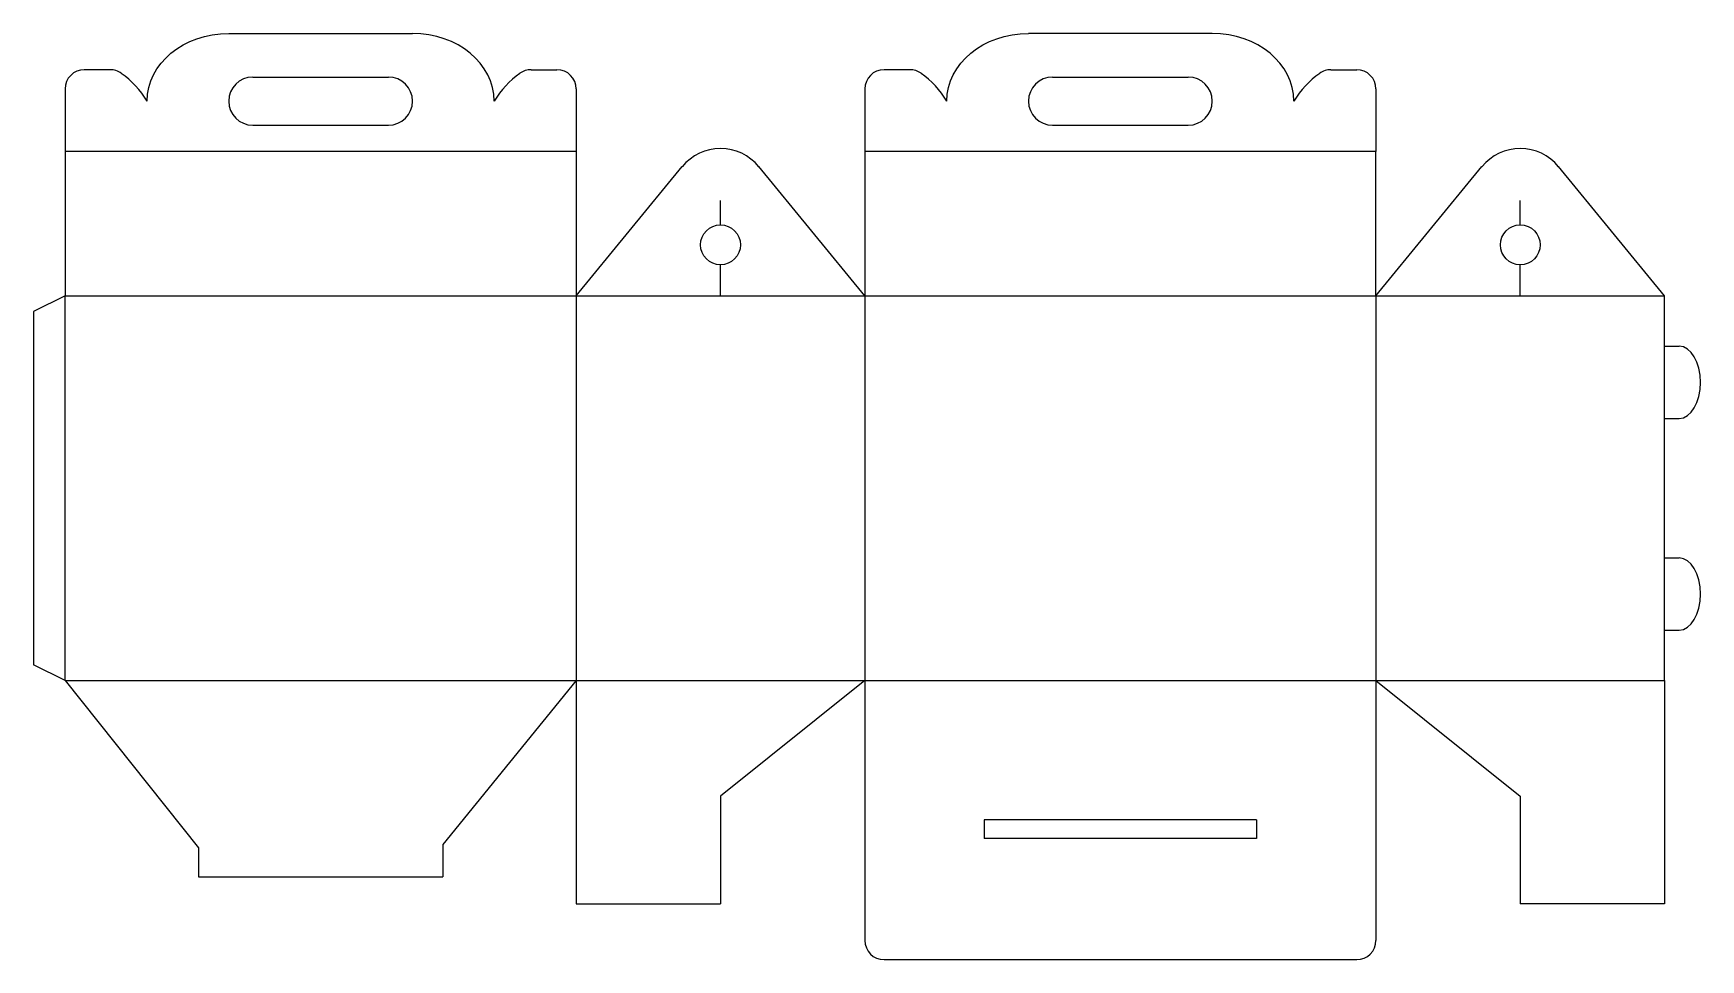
# Model space of a CAD drawing. Header units: millimetres. Extents: x -338 to 355, y -203 to 182.
import ezdxf

# ---------------------------------------------------------------- set-up
doc = ezdxf.new("R2010")
doc.units = ezdxf.units.MM
doc.header["$MEASUREMENT"] = 0
doc.layers.add('cut lines', color=7, linetype='Continuous')

msp = doc.modelspace()

# ---------------------------------------------------------------- linework, layer by layer
at = {"color": 1}
for p, q in [((-256.6, 181.77), (-180.18, 181.77)), ((152.33, 181.77), (75.91, 181.77)), ((-246.6, 163.58), (-190.18, 163.58)), ((85.91, 163.58), (142.33, 163.58)), ((7.87, 158.66), (7.87, 132.69)), ((-246.6, 143.58), (-190.18, 143.58)), ((85.91, 143.58), (142.33, 143.58)), ((7.87, 132.69), (7.87, 72.69)), ((220.38, 72.69), (220.38, 132.69)), ((-112.13, 72.69), (-68.05, 126.35)), ((7.87, 72.69), (-36.22, 126.35)), ((220.38, 72.69), (264.46, 126.35)), ((340.38, 72.69), (296.3, 126.35)), ((-52.13, 102.13), (-52.13, 112.29)), ((280.38, 102.13), (280.38, 112.29)), ((-52.13, 72.69), (-52.13, 85.57)), ((280.38, 72.69), (280.38, 85.57)), ((-324.65, 72.69), (-337.83, 66.16)), ((340.38, 45.69), (340.38, 72.69)), ((-324.65, 21.69), (-324.65, 51.69)), ((340.38, 51.69), (346.38, 51.69)), ((340.38, -42.31), (340.38, 27.69)), ((340.38, 21.69), (346.38, 21.69)), ((-324.65, -66.31), (-324.65, -36.31)), ((340.38, -36.31), (346.38, -36.31)), ((340.38, -87.31), (340.38, -60.31)), ((340.38, -66.31), (346.38, -66.31)), ((-324.65, -87.31), (-337.83, -80.78)), ((-324.65, -87.31), (-269.15, -156.83)), ((-112.13, -87.31), (-167.63, -155.48)), ((-112.13, -87.31), (-112.13, -180.11)), ((7.87, -87.31), (-52.13, -135.34)), ((7.87, -87.31), (7.87, -195.31)), ((220.38, -87.31), (280.38, -135.34)), ((220.38, -87.31), (220.38, -195.31)), ((340.38, -87.31), (340.38, -180.11)), ((-52.13, -135.34), (-52.13, -180.11)), ((280.38, -135.34), (280.38, -180.11)), ((57.46, -145.18), (57.46, -153)), ((170.78, -145.18), (57.46, -145.18)), ((170.78, -145.18), (170.78, -153)), ((-269.15, -156.83), (-269.15, -168.91)), ((-167.63, -155.48), (-167.63, -168.91)), ((170.78, -153), (57.46, -153)), ((-269.15, -168.91), (-167.63, -168.91)), ((-112.13, -180.11), (-52.13, -180.11)), ((340.38, -180.11), (280.38, -180.11))]:
    msp.add_line(p, q, dxfattribs=at)
at = {"color": 2}
for p, q in [((-324.65, 51.69), (-324.65, 72.69)), ((7.87, 72.69), (7.87, -87.31)), ((340.38, 27.69), (340.38, 45.69)), ((-324.65, -36.31), (-324.65, 21.69)), ((340.38, -60.31), (340.38, -42.31)), ((-324.65, -87.31), (-324.65, -66.31))]:
    msp.add_line(p, q, dxfattribs=at)
at = {"color": 1}
for centre in [(-52.13, 93.85), (280.38, 93.85)]:
    msp.add_circle(centre, 8.28, dxfattribs=at)
for centre, radius, start, end in [((-305.94, 158.66), 8, 54.22971, 90), ((-130.84, 158.66), 8, 90, 125.77029), ((26.57, 158.66), 8, 54.22971, 90), ((201.67, 158.66), 8, 90, 125.77029), ((-324.65, 132.69), 40, 31.48425, 54.22971), ((-246.6, 153.58), 10, 90, 270), ((-190.18, 153.58), 10, 270, 90), ((-112.13, 132.69), 40, 125.77029, 148.51575), ((7.87, 132.69), 40, 31.48425, 54.22971), ((85.91, 153.58), 10, 90, 270), ((142.33, 153.58), 10, 270, 90), ((220.38, 132.69), 40, 125.77029, 148.51575), ((-52.13, 113.27), 20.6, 39.40717, 140.59283), ((280.38, 113.27), 20.6, 39.40717, 140.59283), ((15.87, -195.31), 8, 180, 270), ((212.38, -195.31), 8, 270, 0)]:
    msp.add_arc(centre, radius, start, end, dxfattribs=at)
at = {"color": 1, "extrusion": (0, 0, -1)}
for centre in [(-256.6, 153.58), (75.91, 153.58)]:
    msp.add_ellipse(centre, major_axis=(-33.94, 0), ratio=0.830595, start_param=0, end_param=1.570796, dxfattribs=at)
at = {"color": 1}
for centre, major_axis, ratio, start_param, end_param in [((-180.18, 153.58), (33.94, 0), 0.830595, 0, 1.570796), ((152.33, 153.58), (33.94, 0), 0.830595, 0, 1.570796), ((346.38, 36.69), (0, 15), 0.6, 3.141593, 6.283185), ((346.38, -51.31), (0, 15), 0.6, 3.141593, 6.283185)]:
    msp.add_ellipse(centre, major_axis=major_axis, ratio=ratio, start_param=start_param, end_param=end_param, dxfattribs=at)
at = {"layer": 'cut lines', "color": 1}
for p, q in [((-305.94, 166.66), (-316.65, 166.66)), ((-130.84, 166.66), (-120.13, 166.66)), ((26.57, 166.66), (15.87, 166.66)), ((201.67, 166.66), (212.38, 166.66)), ((-324.65, 158.66), (-324.65, 132.69)), ((-112.13, 158.66), (-112.13, 132.69)), ((220.38, 158.66), (220.38, 132.69)), ((-324.65, 132.69), (-324.65, 72.69)), ((-112.13, 132.69), (-112.13, 72.69)), ((-337.83, 66.16), (-337.83, -80.78)), ((15.87, -203.31), (212.38, -203.31))]:
    msp.add_line(p, q, dxfattribs=at)
at = {"layer": 'cut lines', "color": 2}
for p, q in [((-112.13, 132.69), (-324.65, 132.69)), ((220.38, 132.69), (7.87, 132.69)), ((-324.65, 72.69), (-112.13, 72.69)), ((-112.13, 72.69), (7.87, 72.69)), ((-112.13, 72.69), (-112.13, -87.31)), ((7.87, 72.69), (220.38, 72.69)), ((220.38, 72.69), (220.38, -87.31)), ((220.38, 72.69), (340.38, 72.69)), ((-324.65, -87.31), (-112.13, -87.31)), ((-112.13, -87.31), (7.87, -87.31)), ((7.87, -87.31), (220.38, -87.31)), ((220.38, -87.31), (340.38, -87.31))]:
    msp.add_line(p, q, dxfattribs=at)
at = {"layer": 'cut lines', "color": 1}
for centre, start, end in [((-316.65, 158.66), 90, 180), ((-120.13, 158.66), 0, 90), ((15.87, 158.66), 90, 180), ((212.38, 158.66), 0, 90)]:
    msp.add_arc(centre, 8, start, end, dxfattribs=at)

doc.saveas('drawing.dxf')
